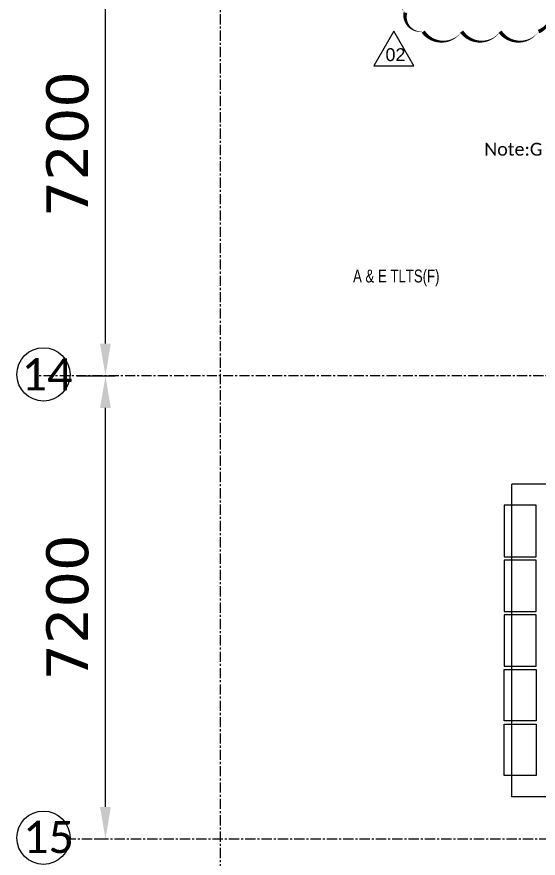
# Model space of a CAD drawing. Header units: millimetres. Extents: x 26027 to 581921, y 7230 to 233891.
# Drawn here: x 448286 to 456395, y 127649 to 140724 of the extents above; entities that cross this region are included whole.
import ezdxf
from ezdxf import colors
from ezdxf.entities.mleader import LeaderData, LeaderLine
from ezdxf.math import Vec2, Vec3

# ---------------------------------------------------------------- set-up
doc = ezdxf.new("R2010")
doc.units = ezdxf.units.MM
doc.header["$LTSCALE"] = 5
doc.linetypes.add('CENTER', pattern=[50.8, 31.75, -6.35, 6.35, -6.35])
doc.linetypes.add('HIDDEN2', pattern=[0.1875, 0.125, -0.0625])
for name, color, linetype, lineweight in [('72_EGR_BASE_TEXT', 7, 'Continuous', 5), ('AxisBalloons_2', 7, 'Continuous', 0), ('Dims', 6, 'Continuous', 5), ('Proj', 7, 'HIDDEN2', 5), ('Text', 9, 'Continuous', 5), ('Tiles', 252, 'Continuous', 5)]:
    doc.layers.add(name, color=color, linetype=linetype, lineweight=lineweight)
doc.layers.add('axes', color=9, linetype='Continuous')
doc.layers.add('GE-SPECIFICATIONS', color=7, linetype='Continuous')
doc.layers.add('REV 01', color=7, linetype='Continuous', lineweight=0, true_color=0xe41b4d)
doc.styles.add('Arial', font='arial.ttf', dxfattribs={"height": 245.883234})
doc.styles.add('Dimension', font='verdana.ttf')
doc.styles.add('GE-DIMS', font='calibri.ttf')
doc.styles.get("Standard").update_dxf_attribs({"font": 'calibri.ttf'})
doc.styles.add('X3G_ENTITY_2587EA', font='swisscl.ttf', dxfattribs={"height": 200})
doc.dimstyles.new('D500', dxfattribs={"dimtxt": 650, "dimasz": 500, "dimexe": 150, "dimexo": 100, "dimgap": 250, "dimtad": 1, "dimdec": 0, "dimtxsty": 'Dimension', "dimcen": 100, "dimdle": 150, "dimclrd": 250, "dimclre": 250, "dimclrt": 7, "dimadec": 0, "dimazin": 0, "dimtfac": 1, "dimtdec": 0, "dimtmove": 0, "dimatfit": 3, "dimfxl": 1, "dimlwd": 5, "dimlwe": 5, "dimarcsym": 0})

# ---------------------------------------------------------------- blocks, each defined once
blk = doc.blocks.new('*D498')
at = {"layer": 'DEFPOINTS', "color": 0, "transparency": 16777216}
for p in [(449665, 135145, 0), (449665, 135145), (449665, 127945, 0)]:
    blk.add_point(p, dxfattribs=at)
at = {"layer": 'Dims', "color": 250, "linetype": 'Continuous', "lineweight": 5, "transparency": 16777216}
for p, q in [((449565, 135145), (449515, 135145)), ((449665, 128445), (449665, 134645)), ((449565, 127945), (449515, 127945))]:
    blk.add_line(p, q, dxfattribs=at)
at = {"layer": 'Dims', "color": 250, "transparency": 16777216}
for points in [[(449581, 134645), (449748, 134645), (449665, 135145)], [(449581, 128445), (449748, 128445), (449665, 127945)]]:
    blk.add_solid(points, dxfattribs=at)
at = {"layer": 'Dims', "color": 7, "lineweight": 0, "transparency": 16777216, "insert": (449076, 131545), "char_height": 650, "attachment_point": 5, "rotation": 90, "style": 'Dimension'}
blk.add_mtext('7200', dxfattribs=at)
blk = doc.blocks.new('*D499')
at = {"layer": 'DEFPOINTS', "color": 0, "transparency": 16777216}
for p in [(449665, 142345, 0), (449665, 142345), (449122, 135145, 0)]:
    blk.add_point(p, dxfattribs=at)
at = {"layer": 'Dims', "color": 250, "linetype": 'Continuous', "lineweight": 5, "transparency": 16777216}
for p, q in [((449565, 142345), (449515, 142345)), ((449665, 135645), (449665, 141845)), ((449222, 135145), (449815, 135145))]:
    blk.add_line(p, q, dxfattribs=at)
at = {"layer": 'Dims', "color": 250, "transparency": 16777216}
for points in [[(449581, 141845), (449748, 141845), (449665, 142345)], [(449581, 135645), (449748, 135645), (449665, 135145)]]:
    blk.add_solid(points, dxfattribs=at)
at = {"layer": 'Dims', "color": 7, "lineweight": 0, "transparency": 16777216, "insert": (449076, 138745), "char_height": 650, "attachment_point": 5, "rotation": 90, "style": 'Dimension'}
blk.add_mtext('7200', dxfattribs=at)

msp = doc.modelspace()

# ---------------------------------------------------------------- linework, layer by layer
at = {"layer": 'axes', "linetype": 'CENTER', "lineweight": 0}
for p, q in [((451453.1, 120285.6, 2.4), (451453.1, 160790.3, 2.4)), ((580937.8, 135145.3, 2.4), (448568.3, 135145.3, 2.4)), ((581030.5, 127945.3, 2.4), (449113.3, 127945.3, 2.4))]:
    msp.add_line(p, q, dxfattribs=at)
at = {"layer": 'AxisBalloons_2', "color": 1}
for centre in [(448700, 135167.4, 2.4), (448700, 127967.4, 2.4)]:
    msp.add_circle(centre, 413.9, dxfattribs=at)
at = {"layer": 'Proj'}
for p, q in [((458385.8, 133462.7, 2.4), (455985.8, 133462.7, 2.4)), ((455985.8, 128602.8, 2.4), (455985.8, 133462.7, 2.4)), ((458385.8, 128602.8, 2.4), (455985.8, 128602.8, 2.4))]:
    msp.add_line(p, q, dxfattribs=at)
at = {"layer": 'REV 01', "elevation": 0}
msp.add_lwpolyline([(454410.3, 141814.9, 0, 59.8, -0.5205671), (455008.2, 141831.7, 0, 59.8, -0.5205671), (455606.1, 141848.5, 0, 59.8, -0.5205671), (456204, 141865.3, 0, 59.8, -0.5205671), (456509.2, 141581, 0, 59.8, -0.5205671), (456509.2, 140982.9, 0, 59.8, -0.5205671), (456400.4, 140493.6, 0, 59.8, -0.5205671), (455802.3, 140493.6, 0, 59.8, -0.5205671), (455204.1, 140493.6, 0, 59.8, -0.5205671), (454606, 140493.6, 0, 59.8, -0.5205671), (454328.7, 140789.9, 0, 59.8, -0.5205671), (454376.2, 141386.2, 0, 59.8, -0.5205671)], format="xyseb", close=True, dxfattribs=at)
at = {"layer": 'REV 01'}
msp.add_lwpolyline([(454151.4, 140502.9), (453839.7, 139962.9), (454463.2, 139962.9)], close=True, dxfattribs=at)
at = {"layer": 'Tiles', "elevation": 2.4}
for points in [[(455863.3, 132332.8), (456363.3, 132332.8), (456363.3, 133132.8), (455863.3, 133132.8)], [(455863.3, 131482.8), (456363.3, 131482.8), (456363.3, 132282.8), (455863.3, 132282.8)], [(455863.3, 130632.8), (456363.3, 130632.8), (456363.3, 131432.8), (455863.3, 131432.8)], [(455863.3, 130582.8), (456363.3, 130582.8), (456363.3, 129782.8), (455863.3, 129782.8)], [(455863.3, 129732.8), (456363.3, 129732.8), (456363.3, 128932.8), (455863.3, 128932.8)]]:
    msp.add_lwpolyline(points, close=True, dxfattribs=at)

# ---------------------------------------------------------------- texts
at = {"layer": '72_EGR_BASE_TEXT', "insert": (454187.5, 136795.8), "char_height": 200, "width": 1806.588, "attachment_point": 2, "style": 'X3G_ENTITY_2587EA'}
msp.add_mtext('A & E TLTS(F)', dxfattribs=at)
at = {"layer": 'REV 01', "insert": (454019.4, 140235.5), "char_height": 200, "attachment_point": 1, "style": 'Arial'}
msp.add_mtext_dynamic_manual_height_columns('02', width=336.004, gutter_width=1229.4, heights=[0], dxfattribs=at)
at = {"layer": 'Text', "char_height": 500, "attachment_point": 1}
for s, insert in [('14', (448360.2, 135417.8, 2.4)), ('15', (448384.2, 128228.9, 2.4))]:
    msp.add_mtext_dynamic_manual_height_columns(s, width=1.122, gutter_width=1, heights=[0], dxfattribs=dict(at, insert=insert))

# ---------------------------------------------------------------- dimensions: what is measured, and where the dimension line sits
at = {"layer": 'Dims', "lineweight": 0}
for base, p1, p2, picture, middle in [((449664.7, 142345.3, 2.4), (449121.6, 135145.3, 2.4), (449664.7, 142345.3, 2.4), '*D499', (449076.2, 138745.3, 2.4)), ((449664.7, 135145.3, 2.4), (449664.7, 127945.3, 2.4), (449664.7, 135145.3, 2.4), '*D498', (449076.2, 131545.3, 2.4))]:
    dim = msp.add_linear_dim(base=base, p1=p1, p2=p2, angle=90, dimstyle='D500', dxfattribs=at)
    dim.commit()
    dim.dimension.update_dxf_attribs({"geometry": picture, "text_midpoint": middle})

# ---------------------------------------------------------------- leaders
at = {"layer": 'GE-SPECIFICATIONS'}
ml = msp.add_multileader_mtext('Standard', dxfattribs=at)
ml.set_content('Note:G', color=7, style='GE-DIMS')
ml.set_leader_properties(color=83)
ml.build(insert=Vec2(0, 0))
ml.multileader.update_dxf_attribs({"has_dogleg": 0, "dogleg_length": 0.36, "arrow_head_size": 200, "scale": 0.02})
ctx = ml.context
ctx.base_point, ctx.scale, ctx.char_height, ctx.arrow_head_size, ctx.landing_gap_size, ctx.plane_origin = Vec3(455535.7, 138664.9, 2.4), 0.02, 200, 200, 60, Vec3(456461.4, 138766.4, 2.4)
ctx.text_align_type, ctx.attachment_type = 2, 1
notes = []
notes.append((ctx, [(0, (1, 1, 0), (456522.1, 138664.9, 2.4), (-1, 0), 0.72, [(0, [(456885.8, 139116.5, 2.4)], 0, [])])]))
ctx.mtext.insert, ctx.mtext.width, ctx.mtext.defined_height, ctx.mtext.alignment, ctx.mtext.flow_direction = Vec3(456461.4, 138766.4, 2.4), 1317.386, 282.8, 3, 5
for ctx, leaders in notes:
    for number, flags, end, landing, length, lines in leaders:
        leader = LeaderData()
        leader.index, (leader.has_last_leader_line, leader.has_dogleg_vector, leader.attachment_direction) = number, flags
        leader.last_leader_point, leader.dogleg_vector, leader.dogleg_length = Vec3(end), Vec3(landing), length
        for number, points, colour, breaks in lines:
            line = LeaderLine()
            line.index, line.vertices, line.color, line.breaks = number, Vec3.list(points), colors.encode_raw_color(colour), breaks
            leader.lines.append(line)
        ctx.leaders.append(leader)

doc.saveas('drawing.dxf')
